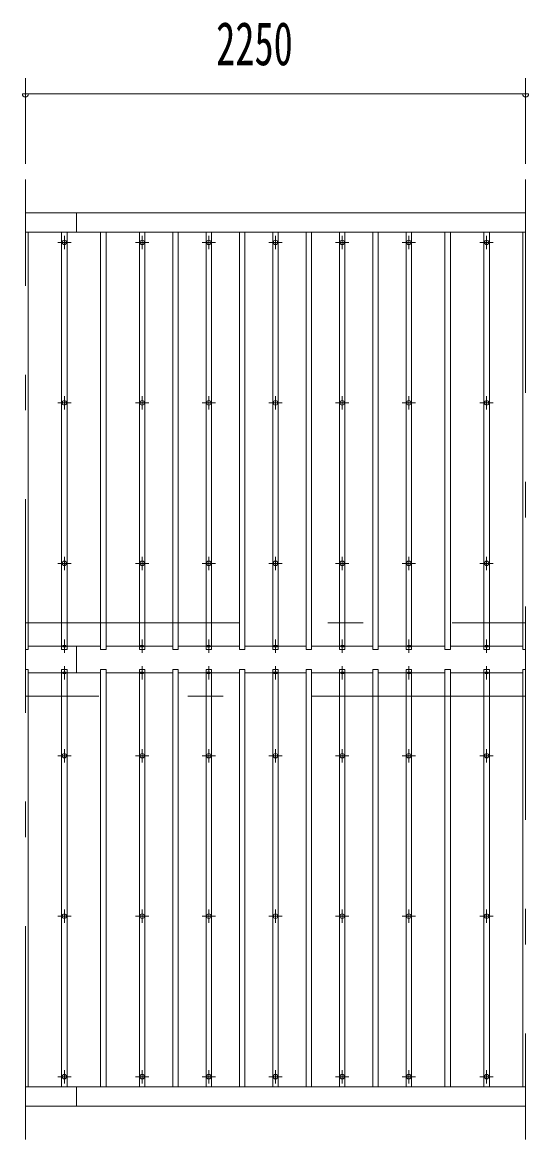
# Model space of a CAD drawing. Units: millimetres, scale not verified. Extents: x -31546 to 31551, y -14700 to 14700.
# Drawn here: x -19284 to -17006, y 8173 to 13197 of the extents above; entities that cross this region are included whole.
import ezdxf
from ezdxf.enums import TextEntityAlignment as Align

# ---------------------------------------------------------------- set-up
doc = ezdxf.new("R2010")
doc.units = ezdxf.units.MM
doc.header["$LTSCALE"] = 80
doc.linetypes.add('USER3', pattern=[24, 12, -5, 2, -5])
for name, color, linetype, lineweight in [('0-2_1-07BOLD', 7, 'Continuous', 18), ('0-3_1-27CENTER', 3, 'USER3', 18), ('0-4_1-47THIN', 4, 'Continuous', 18), ('0-5_1-57DIM', 3, 'Continuous', 18)]:
    doc.layers.add(name, color=color, linetype=linetype, lineweight=lineweight)
doc.styles.add('ＭＳ ゴシック', font='')
doc.styles.get('ＭＳ ゴシック').set_extended_font_data('MS Gothic')

msp = doc.modelspace()

# ---------------------------------------------------------------- linework, layer by layer
at = {"layer": '0-2_1-07BOLD'}
for p, q in [((-17019.95, 12340.53), (-19269.95, 12340.53)), ((-19039.95, 12253.1), (-19039.95, 12340.53)), ((-19269.95, 12253.1), (-17019.95, 12253.1)), ((-19039.95, 10392.02), (-19039.95, 10271.05)), ((-17019.95, 8409.97), (-19269.95, 8409.97)), ((-19039.95, 8409.97), (-19039.95, 8322.54)), ((-19269.95, 8322.54), (-17019.95, 8322.54))]:
    msp.add_line(p, q, dxfattribs=at)
for centre in [(-19094.94, 12207.35), (-18744.94, 12207.35), (-18444.94, 12207.35), (-18144.94, 12207.35), (-17844.94, 12207.35), (-17544.95, 12207.35), (-17194.95, 12207.35), (-19094.94, 11485.7), (-18744.94, 11485.7), (-18444.94, 11485.7), (-18144.94, 11485.7), (-17844.94, 11485.7), (-17544.95, 11485.7), (-17194.95, 11485.7), (-19094.94, 10764.04), (-18744.94, 10764.04), (-18444.94, 10764.04), (-18144.94, 10764.04), (-17844.94, 10764.04), (-17544.95, 10764.04), (-17194.95, 10764.04), (-19094.94, 9899.04), (-18744.94, 9899.04), (-18444.94, 9899.04), (-18144.94, 9899.04), (-17844.94, 9899.04), (-17544.95, 9899.04), (-17194.95, 9899.04), (-19094.94, 9177.37), (-18744.94, 9177.37), (-18444.94, 9177.37), (-18144.94, 9177.37), (-17844.94, 9177.37), (-17544.95, 9177.37), (-17194.95, 9177.37), (-19094.94, 8455.71), (-18744.94, 8455.71), (-18444.94, 8455.71), (-18144.94, 8455.71), (-17844.94, 8455.71), (-17544.95, 8455.71), (-17194.95, 8455.71)]:
    msp.add_circle(centre, 10, dxfattribs=at)
for centre, start, end in [((-19094.94, 10380.99), 46.3961, 133.6039), ((-19094.94, 10401.99), 226.39838, 313.60162), ((-18744.94, 10380.99), 46.3961, 133.6039), ((-18744.94, 10401.99), 226.39838, 313.60162), ((-18444.94, 10380.99), 46.3961, 133.6039), ((-18444.94, 10401.99), 226.39838, 313.60162), ((-18144.94, 10380.99), 46.3961, 133.6039), ((-18144.94, 10401.99), 226.39838, 313.60162), ((-17844.94, 10380.99), 46.3961, 133.6039), ((-17844.94, 10401.99), 226.39838, 313.60162), ((-17544.95, 10380.99), 46.3961, 133.6039), ((-17544.95, 10401.99), 226.39838, 313.60162), ((-17194.95, 10380.99), 46.3961, 133.6039), ((-17194.95, 10401.99), 226.39838, 313.60162), ((-19094.94, 10261.08), 46.39838, 133.60162), ((-19094.94, 10282.08), 226.3961, 313.6039), ((-18744.94, 10261.08), 46.39838, 133.60162), ((-18744.94, 10282.08), 226.3961, 313.6039), ((-18444.94, 10261.08), 46.39838, 133.60162), ((-18444.94, 10282.08), 226.3961, 313.6039), ((-18144.94, 10261.08), 46.39838, 133.60162), ((-18144.94, 10282.08), 226.3961, 313.6039), ((-17844.94, 10261.08), 46.39838, 133.60162), ((-17844.94, 10282.08), 226.3961, 313.6039), ((-17544.95, 10261.08), 46.39838, 133.60162), ((-17544.95, 10282.08), 226.3961, 313.6039), ((-17194.95, 10261.08), 46.39838, 133.60162), ((-17194.95, 10282.08), 226.3961, 313.6039)]:
    msp.add_arc(centre, 14.5, start, end, dxfattribs=at)
at = {"layer": '0-3_1-27CENTER'}
for p, q in [((-19269.95, 8172.53), (-19269.95, 12490.53)), ((-17019.95, 12490.53), (-17019.95, 8172.53)), ((-19094.94, 12237.36), (-19094.94, 12177.36)), ((-18744.94, 12177.36), (-18744.94, 12237.36)), ((-18444.94, 12237.36), (-18444.94, 12177.36)), ((-18144.94, 12177.36), (-18144.94, 12237.36)), ((-17844.94, 12237.36), (-17844.94, 12177.36)), ((-17544.95, 12177.36), (-17544.95, 12237.36)), ((-17194.95, 12237.36), (-17194.95, 12177.36)), ((-19064.95, 12207.35), (-19124.94, 12207.35)), ((-18774.95, 12207.35), (-18714.95, 12207.35)), ((-18414.95, 12207.35), (-18474.94, 12207.35)), ((-18174.95, 12207.35), (-18114.94, 12207.35)), ((-17814.94, 12207.35), (-17874.95, 12207.35)), ((-17574.95, 12207.35), (-17514.95, 12207.35)), ((-17224.95, 12207.35), (-17164.94, 12207.35)), ((-19094.94, 11515.7), (-19094.94, 11455.7)), ((-18744.94, 11455.7), (-18744.94, 11515.7)), ((-18444.94, 11515.7), (-18444.94, 11455.7)), ((-18144.94, 11455.7), (-18144.94, 11515.7)), ((-17844.94, 11515.7), (-17844.94, 11455.7)), ((-17544.95, 11455.7), (-17544.95, 11515.7)), ((-17194.95, 11455.7), (-17194.95, 11515.7)), ((-19064.95, 11485.7), (-19124.94, 11485.7)), ((-18714.95, 11485.7), (-18774.95, 11485.7)), ((-18414.95, 11485.7), (-18474.94, 11485.7)), ((-18114.94, 11485.7), (-18174.95, 11485.7)), ((-17814.94, 11485.7), (-17874.95, 11485.7)), ((-17514.95, 11485.7), (-17574.95, 11485.7)), ((-17164.94, 11485.7), (-17224.95, 11485.7)), ((-19124.94, 10764.04), (-19064.95, 10764.04)), ((-19094.94, 10734.04), (-19094.94, 10794.04)), ((-18774.95, 10764.04), (-18714.95, 10764.04)), ((-18744.94, 10734.04), (-18744.94, 10794.04)), ((-18474.94, 10764.04), (-18414.95, 10764.04)), ((-18444.94, 10734.04), (-18444.94, 10794.04)), ((-18174.95, 10764.04), (-18114.94, 10764.04)), ((-18144.94, 10734.04), (-18144.94, 10794.04)), ((-17874.95, 10764.04), (-17814.94, 10764.04)), ((-17844.94, 10734.04), (-17844.94, 10794.04)), ((-17574.95, 10764.04), (-17514.95, 10764.04)), ((-17544.95, 10734.04), (-17544.95, 10794.04)), ((-17224.95, 10764.04), (-17164.94, 10764.04)), ((-17194.95, 10734.04), (-17194.95, 10794.04)), ((-19269.95, 10496.54), (-17019.95, 10496.54)), ((-19094.94, 10361.49), (-19094.94, 10421.49)), ((-18744.94, 10421.49), (-18744.94, 10361.49)), ((-18444.94, 10361.49), (-18444.94, 10421.49)), ((-18144.94, 10421.49), (-18144.94, 10361.49)), ((-17844.94, 10361.49), (-17844.94, 10421.49)), ((-17544.95, 10421.49), (-17544.95, 10361.49)), ((-17194.95, 10421.49), (-17194.95, 10361.49)), ((-19064.95, 10391.49), (-19124.94, 10391.49)), ((-18774.95, 10391.49), (-18714.95, 10391.49)), ((-18414.95, 10391.49), (-18474.94, 10391.49)), ((-18174.95, 10391.49), (-18114.94, 10391.49)), ((-17814.94, 10391.49), (-17874.95, 10391.49)), ((-17574.95, 10391.49), (-17514.95, 10391.49)), ((-17164.94, 10391.49), (-17224.95, 10391.49)), ((-19094.94, 10241.59), (-19094.94, 10301.58)), ((-18744.94, 10301.58), (-18744.94, 10241.59)), ((-18444.94, 10241.59), (-18444.94, 10301.58)), ((-18144.94, 10301.58), (-18144.94, 10241.59)), ((-17844.94, 10241.59), (-17844.94, 10301.58)), ((-17544.95, 10301.58), (-17544.95, 10241.59)), ((-17194.95, 10301.58), (-17194.95, 10241.59)), ((-19124.94, 10271.58), (-19064.95, 10271.58)), ((-18714.95, 10271.58), (-18774.95, 10271.58)), ((-18474.94, 10271.58), (-18414.95, 10271.58)), ((-18114.94, 10271.58), (-18174.95, 10271.58)), ((-17874.95, 10271.58), (-17814.94, 10271.58)), ((-17574.95, 10271.58), (-17514.95, 10271.58)), ((-17224.95, 10271.58), (-17164.94, 10271.58)), ((-17019.95, 10166.54), (-19269.95, 10166.54)), ((-19064.95, 9899.04), (-19124.94, 9899.04)), ((-19094.94, 9869.03), (-19094.94, 9929.03)), ((-18714.95, 9899.04), (-18774.95, 9899.04)), ((-18744.94, 9929.03), (-18744.94, 9869.03)), ((-18414.95, 9899.04), (-18474.94, 9899.04)), ((-18444.94, 9869.03), (-18444.94, 9929.03)), ((-18114.94, 9899.04), (-18174.95, 9899.04)), ((-18144.94, 9929.03), (-18144.94, 9869.03)), ((-17814.94, 9899.04), (-17874.95, 9899.04)), ((-17844.94, 9929.03), (-17844.94, 9869.03)), ((-17514.95, 9899.04), (-17574.95, 9899.04)), ((-17544.95, 9929.03), (-17544.95, 9869.03)), ((-17224.95, 9899.04), (-17164.94, 9899.04)), ((-17194.95, 9929.03), (-17194.95, 9869.03)), ((-19094.94, 9207.38), (-19094.94, 9147.37)), ((-18744.94, 9147.37), (-18744.94, 9207.38)), ((-18444.94, 9207.38), (-18444.94, 9147.37)), ((-18144.94, 9147.37), (-18144.94, 9207.38)), ((-17844.94, 9207.38), (-17844.94, 9147.37)), ((-17544.95, 9147.37), (-17544.95, 9207.38)), ((-17194.95, 9207.38), (-17194.95, 9147.37)), ((-19064.95, 9177.37), (-19124.94, 9177.37)), ((-18774.95, 9177.37), (-18714.95, 9177.37)), ((-18414.95, 9177.37), (-18474.94, 9177.37)), ((-18174.95, 9177.37), (-18114.94, 9177.37)), ((-17814.94, 9177.37), (-17874.95, 9177.37)), ((-17574.95, 9177.37), (-17514.95, 9177.37)), ((-17224.95, 9177.37), (-17164.94, 9177.37)), ((-19064.95, 8455.71), (-19124.94, 8455.71)), ((-19094.94, 8485.71), (-19094.94, 8425.71)), ((-18714.95, 8455.71), (-18774.95, 8455.71)), ((-18744.94, 8425.71), (-18744.94, 8485.71)), ((-18414.95, 8455.71), (-18474.94, 8455.71)), ((-18444.94, 8485.71), (-18444.94, 8425.71)), ((-18114.94, 8455.71), (-18174.95, 8455.71)), ((-18144.94, 8425.71), (-18144.94, 8485.71)), ((-17814.94, 8455.71), (-17874.95, 8455.71)), ((-17844.94, 8485.71), (-17844.94, 8425.71)), ((-17574.95, 8455.71), (-17514.95, 8455.71)), ((-17544.95, 8425.71), (-17544.95, 8485.71)), ((-17164.94, 8455.71), (-17224.95, 8455.71)), ((-17194.95, 8485.71), (-17194.95, 8425.71))]:
    msp.add_line(p, q, dxfattribs=at)
at = {"layer": '0-4_1-47THIN'}
for p, q in [((-19257.45, 10377.02), (-19257.45, 12253.1)), ((-19082.44, 12253.1), (-19082.44, 10377.02)), ((-18907.44, 12253.1), (-18907.44, 10377.02)), ((-18732.44, 12253.1), (-18732.44, 10377.02)), ((-18582.44, 12253.1), (-18582.44, 10377.02)), ((-18432.44, 12253.1), (-18432.44, 10377.02)), ((-18282.44, 12253.1), (-18282.44, 10377.02)), ((-18132.44, 12253.1), (-18132.44, 10377.02)), ((-17982.44, 12253.1), (-17982.44, 10377.02)), ((-17832.45, 12253.1), (-17832.45, 10377.02)), ((-17682.45, 12253.1), (-17682.45, 10377.02)), ((-17532.45, 12253.1), (-17532.45, 10377.02)), ((-17357.45, 12253.1), (-17357.45, 10377.02)), ((-17182.45, 12253.1), (-17182.45, 10377.02)), ((-19257.45, 10377.02), (-19269.95, 10377.02)), ((-19107.45, 10392.02), (-19257.45, 10392.02)), ((-18932.44, 10392.02), (-19082.45, 10392.02)), ((-18757.44, 10392.02), (-18907.44, 10392.02)), ((-18607.44, 10392.02), (-18732.44, 10392.02)), ((-18457.44, 10392.02), (-18582.44, 10392.02)), ((-18307.44, 10392.02), (-18432.44, 10392.02)), ((-18157.44, 10392.02), (-18282.44, 10392.02)), ((-18007.45, 10392.02), (-18132.44, 10392.02)), ((-17857.45, 10392.02), (-17982.44, 10392.02)), ((-17707.45, 10392.02), (-17832.45, 10392.02)), ((-17557.44, 10392.02), (-17682.45, 10392.02)), ((-17382.45, 10392.02), (-17532.45, 10392.02)), ((-17207.45, 10392.02), (-17357.45, 10392.02)), ((-17032.45, 10392.02), (-17182.45, 10392.02)), ((-19257.45, 10271.05), (-19107.45, 10271.05)), ((-19107.45, 10286.05), (-19107.45, 8409.97)), ((-19082.45, 10271.05), (-18932.44, 10271.05)), ((-18932.44, 10286.05), (-18932.44, 8409.97)), ((-18907.44, 10271.05), (-18757.44, 10271.05)), ((-18757.44, 10286.05), (-18757.44, 8409.97)), ((-18732.44, 10271.05), (-18607.44, 10271.05)), ((-18607.44, 10286.05), (-18607.44, 8409.97)), ((-18582.44, 10271.05), (-18457.44, 10271.05)), ((-18457.44, 10286.05), (-18457.44, 8409.97)), ((-18432.44, 10271.05), (-18307.44, 10271.05)), ((-18307.44, 10286.05), (-18307.44, 8409.97)), ((-18282.44, 10271.05), (-18157.44, 10271.05)), ((-18157.44, 10286.05), (-18157.44, 8409.97)), ((-18132.44, 10271.05), (-18007.45, 10271.05)), ((-18007.45, 10286.05), (-18007.45, 8409.97)), ((-17982.44, 10271.05), (-17857.45, 10271.05)), ((-17857.45, 10286.05), (-17857.45, 8409.97)), ((-17832.45, 10271.05), (-17707.45, 10271.05)), ((-17707.45, 10286.05), (-17707.45, 8409.97)), ((-17682.45, 10271.05), (-17557.44, 10271.05)), ((-17557.44, 10286.05), (-17557.44, 8409.97)), ((-17532.45, 10271.05), (-17382.45, 10271.05)), ((-17382.45, 10286.05), (-17382.45, 8409.97)), ((-17357.45, 10271.05), (-17207.45, 10271.05)), ((-17207.45, 10286.05), (-17207.45, 8409.97)), ((-17182.45, 10271.05), (-17032.45, 10271.05)), ((-17032.45, 10286.05), (-17032.45, 8409.97)), ((-17019.95, 10286.05), (-17032.45, 10286.05))]:
    msp.add_line(p, q, dxfattribs=at)
for points in [[(-19082.44, 10377.02), (-19107.45, 10377.02), (-19107.45, 12253.1)], [(-18907.44, 10377.02), (-18932.44, 10377.02), (-18932.44, 12253.1)], [(-18732.44, 10377.02), (-18757.44, 10377.02), (-18757.44, 12253.1)], [(-18582.44, 10377.02), (-18607.44, 10377.02), (-18607.44, 12253.1)], [(-18432.44, 10377.02), (-18457.44, 10377.02), (-18457.44, 12253.1)], [(-18282.44, 10377.02), (-18307.44, 10377.02), (-18307.44, 12253.1)], [(-18132.44, 10377.02), (-18157.44, 10377.02), (-18157.44, 12253.1)], [(-17982.44, 10377.02), (-18007.45, 10377.02), (-18007.45, 12253.1)], [(-17832.45, 10377.02), (-17857.45, 10377.02), (-17857.45, 12253.1)], [(-17682.45, 10377.02), (-17707.45, 10377.02), (-17707.45, 12253.1)], [(-17532.45, 10377.02), (-17557.44, 10377.02), (-17557.44, 12253.1)], [(-17357.45, 10377.02), (-17382.45, 10377.02), (-17382.45, 12253.1)], [(-17182.45, 10377.02), (-17207.45, 10377.02), (-17207.45, 12253.1)], [(-17032.45, 12253.1), (-17032.45, 10377.02), (-17019.95, 10377.02)], [(-19257.45, 8409.97), (-19257.45, 10286.05), (-19269.95, 10286.05)], [(-19082.44, 8409.97), (-19082.44, 10286.05), (-19107.45, 10286.05)], [(-18907.44, 8409.97), (-18907.44, 10286.05), (-18932.44, 10286.05)], [(-18732.44, 8409.97), (-18732.44, 10286.05), (-18757.44, 10286.05)], [(-18582.44, 8409.97), (-18582.44, 10286.05), (-18607.44, 10286.05)], [(-18432.44, 8409.97), (-18432.44, 10286.05), (-18457.44, 10286.05)], [(-18282.44, 8409.97), (-18282.44, 10286.05), (-18307.44, 10286.05)], [(-18132.44, 8409.97), (-18132.44, 10286.05), (-18157.44, 10286.05)], [(-17982.44, 8409.97), (-17982.44, 10286.05), (-18007.45, 10286.05)], [(-17832.45, 8409.97), (-17832.45, 10286.05), (-17857.45, 10286.05)], [(-17682.45, 8409.97), (-17682.45, 10286.05), (-17707.45, 10286.05)], [(-17532.45, 8409.97), (-17532.45, 10286.05), (-17557.44, 10286.05)], [(-17357.45, 8409.97), (-17357.45, 10286.05), (-17382.45, 10286.05)], [(-17182.45, 8409.97), (-17182.45, 10286.05), (-17207.45, 10286.05)]]:
    msp.add_lwpolyline(points, dxfattribs=at)
at = {"layer": '0-5_1-57DIM'}
for p, q in [((-19269.95, 12560.53), (-19269.95, 12945.53)), ((-17019.95, 12945.53), (-17019.95, 12560.53)), ((-19255.95, 12875.53), (-19283.95, 12875.53)), ((-19269.95, 12875.53), (-17019.95, 12875.53)), ((-17005.95, 12875.53), (-17033.95, 12875.53))]:
    msp.add_line(p, q, dxfattribs=at)
for centre in [(-19269.95, 12875.53), (-17019.95, 12875.53)]:
    msp.add_arc(centre, 14, 180, 0, dxfattribs=at)

# ---------------------------------------------------------------- texts
at = {"layer": '0-5_1-57DIM', "color": 7, "style": 'ＭＳ ゴシック', "width": 0.65}
msp.add_text('2250', height=195, dxfattribs=at).set_placement((-18411.97, 12945.53), align=Align.BOTTOM_LEFT)

doc.saveas('drawing.dxf')
